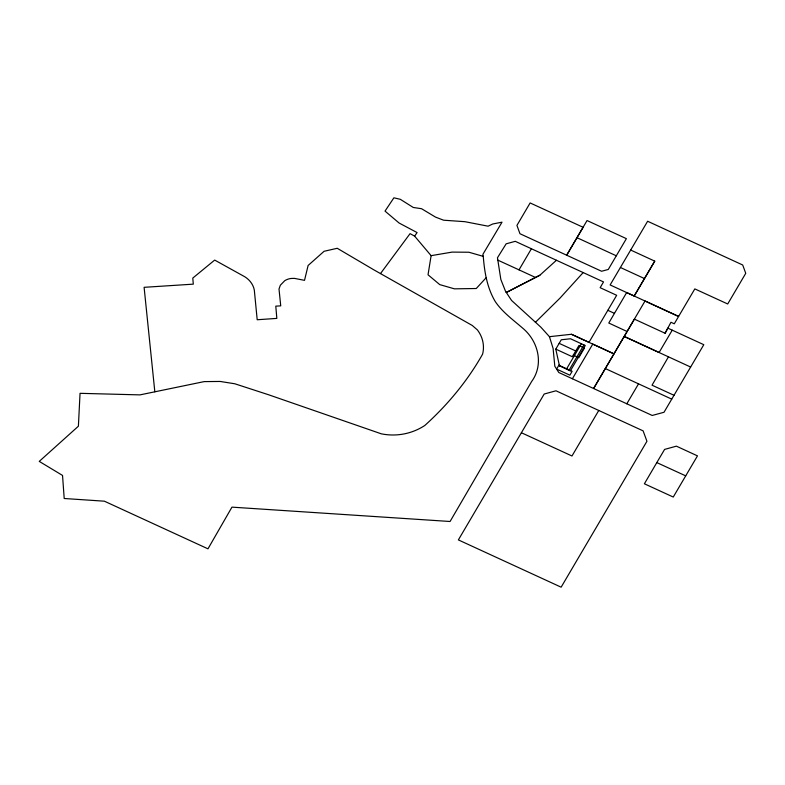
<?xml version="1.0" encoding="UTF-8"?>
<svg xmlns="http://www.w3.org/2000/svg" width="785" height="785" viewBox="0 0 785 785"><rect width="100%" height="100%" fill="white"/><g stroke="black" fill="none" stroke-linecap="round" stroke-linejoin="round"><path stroke-width="1.18" d="M380.48 273.602L410.055 233.645L414.617 236.118L431.122 255.665L428.031 274.789L439.747 284.612L454.427 288.841L476.269 288.517L486.121 277.753M627.097 331.515L608.787 323.027L626.675 292.55L678.613 316.463L645.034 300.998L593.597 388.506L634.388 319.122L665.081 333.252L670.959 322.262L674.276 323.803L694.813 288.9L727.705 303.981L745.75 273.317L742.698 264.996L647.625 221.252L610.131 284.945L634.192 296.033L654.749 261.13L630.689 250.052M665.081 333.252L667.829 328.14L703.792 344.693L664.012 412.272L652.198 415.461L558.783 372.502L554.809 366.232L553.101 348.452L549.441 336.686L540.836 327.159L511.584 300.469L505.54 291.333L500.84 279.46L497.464 257.765L506.158 243.821L515.274 241.329L603.518 281.923L600.152 287.693L616.667 295.297L588.986 342.338L571.441 334.273L549.441 336.686M668.467 356.822L652.031 385.2L674.011 395.287M497.827 260.139L519.013 269.854L531.406 248.747M576.975 237.688L587.052 220.536L626.381 238.65L608.277 269.461L601.595 271.257L519.955 233.724L516.932 225.403L530.13 202.942L583.108 227.287L566.691 255.203L576.975 237.688L616.303 255.792M559.499 365.947L555.78 349.129L561.275 339.777L570.528 338.767L585.247 345.537L570.332 370.932L559.46 365.781M566.515 369.019L581.371 343.751M569.086 370.206L583.942 344.939M572.393 378.753L592.763 344.105L613.958 353.858L571.441 334.273M626.813 403.794L638.529 383.845M656.809 462.591L644.387 483.776L673.255 497.042L697.472 455.869L676.395 446.165L664.601 449.403L656.809 462.591L685.707 475.857M521.407 432.741L458.371 539.903L561.138 587.18L646.938 441.278L643.121 430.877L555.986 390.793L544.191 394.021L521.407 432.741L571.98 455.987L598.769 410.457M634.192 296.033L654.749 261.13M672.225 330.181L659.096 352.494L624.212 336.451L690.623 367.037M414.617 236.118L417.1 232.576L399.123 223.038L385.023 211.106L393.893 197.82L400.301 199.302L413.263 207.466L421.555 208.712L435.489 217.092L443.594 220.202L464.877 221.684L488.093 226.188L492.705 224L502.027 222.165L482.922 254.281L483.266 256.361C484.492 272.14 487.092 287.761 495.257 301.568C502.498 312.253 513.066 319.799 522.692 328.15C538.324 341.112 544.123 364.475 531.631 381.52L450.07 521.495L231.958 507.139L207.976 548.833L104.395 501.193L64.203 498.495L62.535 475.435L39.25 461.394L78.392 426.216L80.041 393.324L139.975 394.884L204.188 381.608L220.153 381.451L234.823 383.777L268.647 394.786L381.265 433.811C396.307 436.882 411.939 433.919 424.783 425.499C447.538 404.991 467.585 380.833 482.589 354.172A35.521 31.165 2.4 0 0 477.408 329.926L472.276 325.481L374.18 270.03L337.246 248.286L324.087 251.288L308.113 265.477L304.521 280.343L294.414 278.371L291.029 278.469A14.483 12.697 2.4 0 0 284.739 280.706L280.363 285.2L279.009 288.998L280.736 305.865L275.79 306.14L276.83 318.396L257.195 319.75L254.32 290.146C253.32 284.553 249.591 279.735 244.812 276.781L214.678 260.08L192.786 278.086L193.306 284.15L144.106 287.32L154.831 391.813M583.186 272.562L559.98 298.133L535.37 322.38M539.844 275.241L506.296 292.481L539.844 275.241L556.457 260.247M431.122 255.665L452.121 252.103L468.92 252.24L483.266 256.361M620.415 267.499L644.495 278.577M607.835 310.31L614.498 313.382M559.175 343.359L575.729 350.964M605.333 368.558L671.724 399.123M573.285 355.124L578.8 357.666L584.462 348.03L578.947 345.498L572.334 356.743L555.78 349.129M519.013 269.854L535.517 277.478M558.881 365.231L556.624 369.087L569.861 375.171L572.128 371.325L558.881 365.231"/></g></svg>
